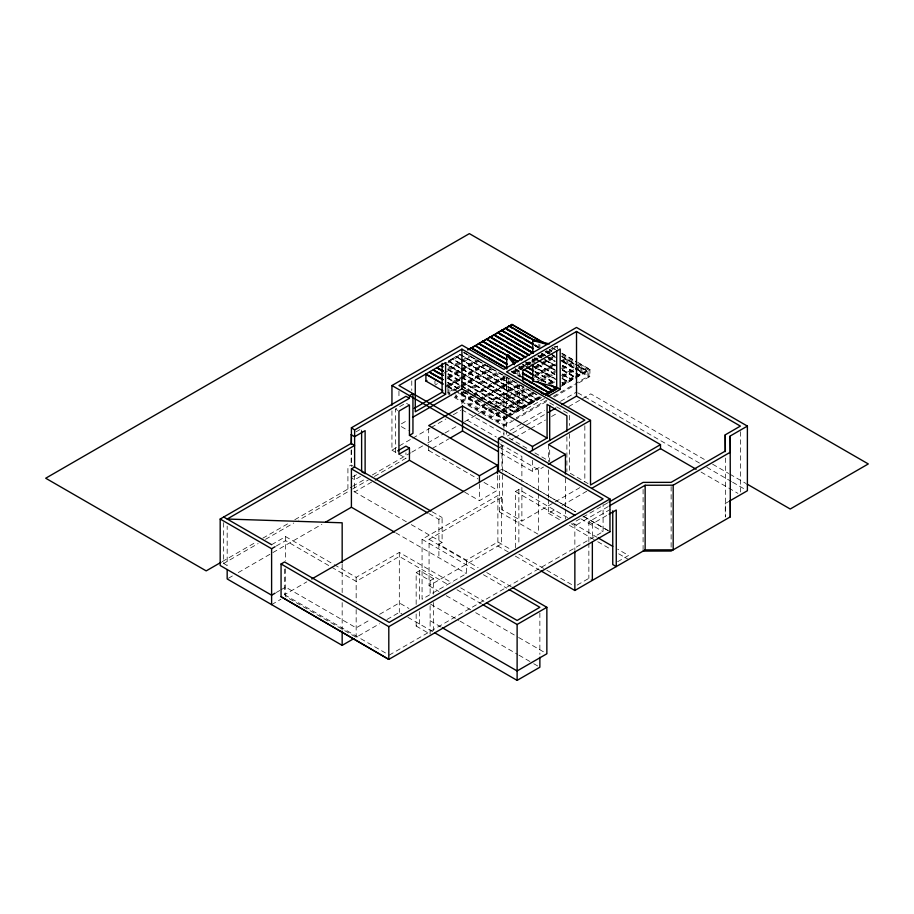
<?xml version="1.0" encoding="UTF-8"?>
<svg xmlns="http://www.w3.org/2000/svg" width="914" height="914" viewBox="0 0 914 914"><rect width="100%" height="100%" fill="white"/><g stroke="black" fill="none" stroke-linecap="round" stroke-linejoin="round"><path stroke-width="0.69" stroke-dasharray="4.57 3.43" d="M517.872 375.883L517.872 368.925L557.391 346.109L554.729 345.389M448.66 361.201L526.658 406.227L448.374 361.03L444.867 363.052L460.713 372.192M448.66 360.859L452.167 358.836L530.451 404.045L452.453 359.008M452.453 358.676L455.96 356.643L533.959 402.011L455.96 356.643M459.902 358.928L456.246 356.826L459.742 354.461L538.026 399.669L461.25 354.998L465.009 352.941M460.279 354.483L444.867 363.384L522.865 408.421M447.711 362.915L460.062 355.786M447.929 368.353L460.279 361.224M461.513 360.504L470.162 355.523M447.517 369.942L460.062 362.527M461.102 362.093L471.178 356.106M443.598 373.38L472.001 356.974M447.517 376.671L459.868 369.542M461.102 368.822L477.154 359.556M434.95 385.102L437.429 383.674M447.3 377.973L478.182 360.15M448.34 377.539L460.69 370.41M461.924 369.702L477.976 360.424M355.946 431.888L361.624 428.62L361.624 431.397M395.442 452.19L395.442 409.095L405.942 403.028L409.438 405.051M448.123 378.842L460.473 371.712M461.707 371.004L479.005 361.019M445.872 385.697L460.69 377.151M461.924 376.431L482.923 364.309M445.655 386.999L460.473 378.453M461.707 377.733L485.174 364.183M460.279 378.727L447.929 385.857L447.929 392.597L460.279 385.468M461.513 378.019L484.98 364.469M460.062 380.03L448.957 386.451L448.957 393.18L460.062 386.771M461.296 379.321L485.997 365.063M461.513 384.748L491.149 367.634M461.296 386.051L490.944 368.936M459.868 387.045L454.932 389.901L454.932 393.945M461.102 386.336L490.738 369.222M463.364 386.211L493 369.096M401.417 423.822L407.587 420.257M463.569 391.638L454.932 396.63L504.939 425.501L504.939 418.772L459.845 392.734M464.803 390.929L498.153 371.678M464.598 392.232L455.949 397.224L455.949 394.528M465.626 391.798L499.17 372.272M465.42 393.1L462.952 394.528L462.952 401.269L471.59 396.276M466.654 392.392L498.758 373.849M461.924 400.675L469.339 396.39M474.275 393.546L505.145 375.723M511.326 372.158L545.898 352.187M353.455 466.334L351.125 464.986L347.914 466.837L347.914 491.743L298.718 520.157M472.824 395.556L504.939 377.025M512.343 372.741L546.926 352.781L546.926 350.085M471.396 396.55L468.928 397.978L468.928 404.719L477.565 399.726M472.629 395.842L504.734 377.299M513.382 372.318L552.901 349.502M472.412 397.144L469.945 398.573L469.945 405.302L477.359 401.029M473.646 396.436L506.996 377.185M513.165 373.62L553.918 350.085L551.131 348.474M478.799 399.007L510.915 380.475M518.318 376.191L520.797 374.774M534.382 366.925L552.901 356.232L553.918 356.826L534.164 368.228M391.946 410.82L391.946 450.168L411.586 438.823M412.82 438.114L430.003 428.198M431.237 427.489L445.963 418.978M453.333 414.728L460.702 410.477M478.593 400.309L513.165 380.35M482.101 398.458L512.971 380.635M535.204 367.794L554.958 356.391M479.416 401.189L476.948 402.606L476.948 409.346L485.585 404.354M480.65 400.469L512.754 381.938M534.987 369.096L554.741 357.694M352.553 476.948L357.088 474.332M484.569 403.76L475.92 408.752L475.92 402.023M485.802 403.051L519.141 383.8M535.204 374.534L554.958 363.121M360.459 476.434L354.621 479.793L351.125 477.771M486.819 403.645L518.935 385.102M534.987 375.837L554.741 364.423M485.391 404.639L482.923 406.056L482.923 412.797L491.561 407.804M486.625 403.919L519.975 384.668M555.781 363.989L534.793 376.111L545.727 382.555M561.961 360.424L566.897 357.58L566.897 364.309L561.961 367.165M490.121 403.085L520.991 385.262M534.576 377.413L555.563 365.292M561.744 361.727L567.914 358.162L567.914 364.903M222.182 561.642L255.429 542.459M262.809 538.186L288.664 523.265M294.822 519.712L351.456 487.013M352.69 486.305L365.006 479.187M372.386 474.926L410.557 452.887M411.78 452.179L422.862 445.781M427.786 442.936L443.793 433.704M445.027 432.985L457.343 425.878M464.723 421.617L489.253 407.45M494.166 404.628L523.585 387.639M537.066 379.847L551.782 371.358M492.806 407.096L524.91 388.553M538.495 380.715L555.781 370.73M223.679 522.648L223.679 563.481L258.125 543.59M265.506 539.329L293.794 523.002M352.633 489.024L368.376 479.93M374.443 476.434L405.942 458.245L405.942 452.864M492.383 408.672L483.94 413.379L483.94 406.65M493.629 407.964L527.161 388.427M540.551 380.864L555.563 372.032M561.55 368.753L573.901 361.613L573.901 368.353L561.55 375.483M493.411 409.266L490.944 410.694L490.944 417.424L499.581 412.431M498.347 406.41L527.984 389.295M541.568 381.458L555.152 373.62M562.567 369.336L574.917 362.207M371.678 482.066L354.621 491.915L351.41 489.733M428.689 446.352L428.689 450.499L431.1 449.105M432.311 448.408L449.22 438.651M533.148 391.877L489.915 416.83L489.915 410.1M547.966 383.32L555.369 379.047M500.815 411.723L534.164 392.472M548.983 383.914L555.152 380.35M562.567 376.065L574.917 368.936M499.387 412.717L496.919 414.145L496.919 420.874L505.556 415.881M504.322 409.86L533.97 392.757M548.788 384.2L554.958 380.635M562.373 376.351L574.723 369.222M575.957 368.513L580.893 365.657L580.893 372.386L575.957 375.243M271.607 544.687L285.602 536.609L333.05 563.995M500.404 413.299L497.936 414.728L497.936 421.468L505.351 417.184M501.637 412.591L534.987 393.34M551.039 384.074L554.741 381.938M562.156 377.653L574.506 370.524M575.74 369.816L581.91 366.251L581.91 372.981L575.74 376.545M276.268 546.035L285.602 540.642L356.163 581.384L399.315 556.466L448.408 584.811M506.802 415.173L538.906 396.63M562.373 383.092L574.723 375.962M539.831 397.11L517.872 409.323L506.722 395.511L506.722 377.402M506.584 416.476L539.923 397.224M562.156 384.394L574.506 377.254M503.911 418.178L506.39 416.761M507.624 416.041L540.962 396.79M561.961 384.668L574.312 377.539M575.546 376.831L587.896 369.702L587.896 376.431L575.546 383.56M228.409 578.254L233.321 575.42M238.246 572.575L321.888 524.282M507.419 417.001L503.911 419.023L456.383 391.58M461.524 385.799L511.497 414.648L515.005 412.957L461.376 381.995M461.661 381.504L515.29 412.454L518.798 410.774L461.513 377.699M461.798 377.196L519.072 410.272L522.58 408.581L461.65 373.403M526.658 405.896L530.166 403.874L461.913 364.8M530.451 403.702L533.959 401.68M461.113 359.293L534.244 401.52L537.74 399.829L459.742 354.461M538.026 399.327L541.534 397.304M561.939 385.525L564.281 384.177L561.847 383.103M562.133 382.6L564.566 384.006L568.074 381.983L561.973 378.807M562.259 378.305L568.359 381.824L571.867 380.133L562.11 374.5M562.396 373.997L572.141 379.63L574.483 378.282M575.934 377.448L579.442 375.414L575.786 373.643M576.071 373.141L579.727 375.254L583.235 373.563L575.923 369.347M576.208 368.845L583.52 373.061L587.028 371.381L576.06 365.04M561.71 356.106L587.314 370.878L589.93 369.359L589.93 376.431L575.329 384.863M507.419 417.332L503.911 419.355L458.817 393.328M508.641 416.635L541.979 397.384M560.773 386.531L574.483 378.613M575.329 378.133L589.93 369.702L575.306 361.259M544.538 398.435L522.865 410.946L522.865 385.868M503.911 424.919L511.326 420.634M516.261 417.789L547.143 399.966M553.313 396.39L574.312 384.28M513.577 420.509L503.911 426.095L452.727 396.539M514.811 419.8L546.926 401.269M554.33 396.984L574.095 385.582M510.069 430.46L522.374 423.353M523.608 422.634L544.527 410.557M560.522 401.326L576.517 392.083M511.452 433.693L506.539 436.526L506.539 430.905M512.674 432.985L544.595 414.556M511.075 439.874L513.519 438.457M514.753 437.749L529.469 429.249M530.691 428.54L545.407 420.052M551.53 416.51L557.666 412.968M568.691 406.604L590.764 393.865L706.499 460.679M500.392 446.558L502.563 445.301L502.563 509.955L521.883 521.106L553.975 502.574M276.268 592.501L279.775 590.478M280.941 589.804L285.602 587.108L356.163 627.849L370.958 619.304M284.562 569.079L284.562 594.706L306.818 581.852M498.45 471.224L501.957 469.19L575.706 511.76M271.607 604.622L280.941 599.23M429.032 513.668L438.891 519.358L442.102 517.507L442.102 542.425L438.891 544.276L466.414 560.156L497.879 541.991L510.709 549.405M464.689 492.166L479.427 500.666L497.502 490.235L497.502 473.623M500.575 452.956L532.485 471.384L540.997 466.471M499.318 447.175L538.609 469.865L543.487 467.043M334.261 564.703L356.163 577.34L399.315 552.433L452.087 582.892M466.414 560.156L466.414 573.626L422.062 599.23L422.062 539.294L497.879 495.525L501.375 497.547L501.375 544.013L429.066 585.76L429.066 539.294L501.375 497.547M515.37 547.703L515.37 491.492L518.866 489.47L567.548 517.575M499.318 475.28L499.318 511.829L502.563 509.955M416.156 604.371L416.156 572.632L419.652 570.61L433.613 578.665L433.613 594.134M555.209 501.866L579.899 487.608M416.156 572.632L430.117 580.687L433.613 578.665M548.526 499.284L548.526 513.302L557.14 508.321M562.064 505.488L586.674 491.275M379.596 614.322L399.315 602.932L408.946 608.484M285.602 568.805L285.602 596.534L356.163 637.275L379.596 623.748M386.988 619.475L399.315 612.357L401.772 613.774M607.753 502.803L574.86 521.791L574.86 549.897M608.153 506.607L574.86 525.836L571.216 523.733M588.856 541.591L588.856 521.791L610.369 509.372M588.856 521.791L592.352 523.813L607.89 514.833M416.156 613.991L416.156 626.033L419.652 624.022L419.652 611.363M389.215 655.121L603.091 531.64L603.091 504.585M577.191 585.086L588.856 578.356L592.352 580.379M617.613 561.744L628.535 555.449L617.613 549.143M728.732 501.512L725.225 503.534L725.339 517.027L725.362 458.04M506.722 395.511L508.218 395.111L519.369 408.924L519.369 385.24M554.033 346.257L556.695 346.966M552.147 347.548L555.803 349.662M561.904 353.181L576.528 361.624M577.751 362.321L589.93 369.359M552.147 347.891L554.592 349.297M561.904 353.512L574.095 360.55M562.099 354.803L576.723 363.246M577.945 363.955L588.913 370.284L588.913 377.025L577.945 370.684M549.531 349.399L551.965 350.805M561.71 356.437L587.314 370.878M549.245 349.571L551.679 350.976M562.647 357.305L574.837 364.343M535.09 344.772L537.523 346.178M546.058 351.102L549.714 353.215M550.936 353.912L555.803 356.734M561.904 360.253L574.095 367.279M575.306 367.988L589.93 376.431M534.77 344.921L538.426 347.034M545.738 351.25L549.394 353.364M550.616 354.072L555.484 356.883M561.584 360.402L574.986 368.136M534.484 345.081L538.426 347.366M545.738 351.593L548.172 352.998M552.764 355.637L555.484 357.214M561.584 360.733L583.52 373.061M534.484 345.423L538.14 347.537M545.452 351.753L547.886 353.158M552.764 355.98L555.198 357.385M562.51 361.601L574.7 368.639M535.284 346.063L537.729 347.469M545.041 351.696L548.697 353.798M562.099 361.544L576.723 369.987M541.945 353.444L545.601 355.557M546.823 356.254L555.358 361.179M562.67 365.406L574.849 372.444M541.659 353.604L555.358 361.521M562.384 365.566L579.727 375.254M541.659 353.947L545.315 356.049M546.538 356.757L555.072 361.681M562.384 365.908L574.563 372.935M538.152 355.626L541.808 357.74M543.03 358.448L555.221 365.486M562.533 369.702L574.723 376.739M537.866 355.797L543.967 359.316M545.178 360.013L554.935 365.646M562.247 369.862L574.438 376.899M538.152 355.969L540.597 357.374M545.464 360.185L555.221 365.817M562.533 370.044L574.723 377.071M537.866 356.129L540.311 357.534M545.178 360.356L554.935 365.977M562.247 370.204L574.438 377.242M534.37 357.82L538.026 359.933M539.237 360.63L555.084 369.782M534.37 358.151L540.174 361.498M541.396 362.207L555.084 370.113M562.11 374.169L572.141 379.63M537.74 360.424L554.798 370.284M712.657 464.232L728.664 473.475M729.898 474.183L745.904 483.426M537.889 364.229L554.947 374.077M531.514 360.87L536.381 363.692M537.603 364.389L554.947 374.42M561.973 378.465L568.359 381.824M537.603 364.732L554.661 374.58M526.784 362.195L530.44 364.309M531.662 365.006L554.809 378.373M525.561 361.83L530.44 364.64M531.662 365.349L555.746 379.241M561.847 382.76L564.566 384.006M525.276 361.99L530.154 364.812M535.033 367.622L555.746 379.584M577.751 392.803L699.45 463.055M706.819 467.317L731.406 481.518M732.64 482.226L744.933 489.321M522.991 364.389L525.436 365.794M535.181 371.415L554.684 382.68M522.705 364.549L525.436 366.126M534.896 371.587L555.609 383.549M522.705 364.88L525.15 366.297M534.896 371.918L555.609 383.88M519.198 366.571L521.643 367.976M535.044 375.723L549.668 384.166M518.923 366.731L522.58 368.845M534.759 375.883L546.949 382.92M701.061 472.07L737.929 493.366M518.923 367.074L522.58 369.187M522.865 370.536L519.369 368.525L519.369 376.876M515.416 368.765L521.506 372.284M515.13 368.925L521.506 372.615M515.13 369.267L521.22 372.775M512.845 371.655L521.368 376.579M511.337 371.118L521.368 376.911M511.337 371.45L521.083 377.082M463.821 352.107L466.254 353.512M486.979 365.474L491.858 368.285M464.758 352.975L536.941 394.665M463.535 352.61L540.323 396.939M549.691 402.857L569.525 414.305L569.525 425.467M456.246 356.483L459.902 358.596M461.113 359.636L534.244 401.52M460.702 364.103L452.167 358.836M460.565 368.399L448.374 361.03M461.776 369.096L526.373 406.399L522.865 408.078L461.936 372.901M445.804 364.252L460.428 372.695M448.386 369.462L460.576 376.499M448.111 369.622L519.072 410.272M448.111 369.964L460.29 376.991M448.26 373.757L460.439 380.795M447.974 373.917L515.29 412.454M447.974 374.26L460.153 381.298M448.123 378.053L460.313 385.091M447.837 378.225L511.497 414.648M447.837 378.556L460.028 385.594M461.239 386.302L464.895 388.404M472.207 392.632L483.186 398.961M488.053 401.783L508.778 413.745M447.986 382.36L458.954 388.69M447.7 382.52L457.743 388.324M463.832 391.843L468.711 394.654M494.017 409.255L496.451 410.672M447.7 382.863L457.457 388.484M463.547 392.003L487.916 406.079M492.795 408.889L497.673 411.711M447.654 385.697L458.622 392.037M447.849 386.656L455.161 390.884M447.849 386.988L453.95 390.507M447.654 392.437L450.088 393.843M447.849 393.728L451.505 395.842M461.924 409.769L503.911 434.001M509.007 437.955L528.738 449.345M534.896 452.91L549.691 461.444L549.691 447.494M588.045 483.586L569.525 472.892L569.525 433.842M467.191 420.2L496.428 437.075M500.072 443.907L521.883 456.463L521.883 481.758M584.309 516.73L610.118 531.628M395.442 409.095L397.773 410.432M580.938 518.844L603.091 531.64M572.724 523.219L596.991 537.238M515.37 491.492L562.716 518.821M401.28 426.598L408.272 430.643M548.526 513.302L560.83 520.409M569.456 525.379L596.534 541.008M597.756 541.716L611.295 549.543M618.687 553.804L628.535 559.482M428.689 450.499L477.839 478.879M483.986 482.432L497.502 490.235M499.318 511.829L538.609 534.507M391.946 450.168L397.773 453.538M398.95 454.212L405.942 458.245M518.866 554.113L545.647 569.571M546.858 570.279L573.638 585.737M508.378 552.09L497.879 546.035L497.879 495.525M515.37 556.135L539.648 570.153M432.242 511.817L442.102 517.507M406.364 521.791L354.621 491.915L354.621 472.687M411.3 524.636L442.102 542.425M429.066 539.294L478.148 567.64M486.739 572.598L511.28 586.765M422.062 539.294L474.834 569.765M483.415 574.723L506.733 588.182M395.773 532.839L466.414 573.626M460.679 587.851L483.986 601.309M456.989 589.77L481.541 603.937M429.066 585.76L438.88 591.427M446.238 595.677L470.779 609.855M475.691 612.688L517.415 636.772M518.638 637.481L546.858 653.773M430.654 604.188L458.874 620.48M460.108 621.189L517.781 654.493M519.003 655.201L532.508 662.993M533.73 663.701L539.866 667.243M430.117 620.709L441.142 627.084M407.907 617.316L433.613 632.077M416.156 626.033L430.117 634.099L430.117 605.536M284.562 594.706L386.759 653.704M223.679 563.481L227.175 565.503L227.175 526.076M575.603 511.817L501.957 469.19L501.957 442.136M582.961 516.079L609.969 531.72M740.386 431.705L740.386 491.972M671.127 486.556L671.127 548.229M643.09 489.401L643.09 549.68M592.352 523.813L592.352 539.363M588.856 543.007L588.856 578.356M584.834 425.741L584.834 481.952M566.897 436.743L566.897 471.624M565.435 478.262L565.435 507.773M565.435 509.178L565.435 519.026M557.391 346.109L557.391 348.897M548.526 444.615L548.526 461.433M548.526 469.842L548.526 497.879M539.923 344.704L539.923 348.737M539.866 613.02L539.866 654.401M538.906 344.11L538.906 348.154M538.609 469.865L538.609 492.349M538.609 493.754L538.609 533.102M533.468 359.179L533.468 361.955M532.771 358.642L532.771 362.824M532.485 460.302L532.485 471.384M521.883 487.379L521.883 521.106M518.866 489.47L518.866 544.276M517.872 384.246L517.872 409.323M508.218 378.396L508.218 395.111M506.539 377.505L506.539 412.637M506.539 414.042L506.539 429.5M503.911 376.385L503.911 414.328M503.911 415.733L503.911 435.281M479.427 484.066L479.427 500.666M461.924 391.5L461.924 404.148M438.891 519.358L438.891 557.746M434.95 381.058L434.95 383.754M433.613 602.566L433.613 630.671M430.117 580.687L430.117 595.871M428.689 428.358L428.689 444.969M419.652 570.61L419.652 601.526M411.768 380.864L411.768 390.495M399.315 552.433L399.315 612.357M398.95 391.203L398.95 398.287M356.163 577.34L356.163 601.606M356.163 609.547L356.163 637.275M351.41 449.802L351.41 466.483M351.125 450.168L351.125 464.986M342.167 564.132L342.167 592.626M342.167 602.6L342.167 629.677M285.602 536.609L285.602 560.865"/><path stroke-width="1.37" d="M532.771 353.067L532.771 340.534L533.468 339.665L549.417 343.961M522.865 381.686L522.865 370.536L560.191 348.988L560.191 389.398L556.695 387.376L532.771 380.932L533.468 380.075M391.946 405.199L391.946 385.525L461.924 345.115L503.911 369.359L576.517 327.441L747.389 426.095L747.389 490.738L729.898 500.838M529.286 452.179L584.834 420.12L461.924 349.159L398.95 385.525L498.85 443.199M467.614 349.913L471.121 347.891L506.459 368.296M471.407 348.063L474.914 345.709L506.882 364.172M475.189 345.88L478.696 343.515L506.733 359.705M478.982 343.687L482.489 341.333L517.838 361.738M482.775 341.505L486.282 339.14L521.905 359.716M486.568 339.311L490.075 336.946L525.699 357.534M490.361 337.129L493.857 334.764L529.206 355.169M494.143 334.935L497.65 332.57L532.999 352.975M502.814 335.564L497.936 332.41L501.443 330.388L533.136 348.68M501.729 330.56L505.236 328.195L533.262 344.384M505.522 328.366L509.029 326.012L534.621 340.785M509.315 326.184L511.931 324.333L544.835 343.333M468.779 349.582L511.931 324.664L543.624 342.956M442.982 383.846L425.913 373.986L425.913 381.058L426.941 380.475M351.41 444.238L351.41 427.775L405.942 396.299L409.438 398.321L409.438 395.625L412.945 393.603L412.945 433.327L409.438 435.35L409.438 405.051L398.95 411.106L398.95 454.212L409.438 448.146L409.438 460.268L463.467 491.458M431.008 511.109L354.621 466.997L354.621 429.968L409.438 398.321M275.103 593.175L271.607 595.185L220.183 565.503L220.183 519.038L351.125 443.439L351.41 434.516M414.202 408.364L442.102 392.255L445.598 394.277L445.598 362.63L415.276 380.133L415.276 411.78L445.598 394.277M412.534 417.412L461.924 388.884L547.075 438.046L547.075 404.376L566.897 415.824L566.897 431.168M725.225 451.665L725.225 434.847L740.386 426.095L576.517 331.485L506.539 371.884L590.513 420.371L590.513 485.014L660.502 444.615L660.502 448.648L591.598 488.43M394.54 532.131L351.41 507.236L351.41 468.859L354.621 466.997M547.075 438.046L532.485 446.466L462.507 406.056L428.689 425.593L497.502 465.317L497.502 473.623M397.773 450.842L405.942 446.123L409.438 448.146M220.96 562.361L206.187 570.884L45.7 478.228L469.373 233.63L868.3 463.946L790.233 509.018L747.138 484.134M375.334 479.964L409.438 460.268M450.431 437.955L462.507 430.974L498.119 451.527M220.183 519.038L271.607 548.731L275.103 546.709M544.653 394.322L556.695 387.376L556.695 351.147M325.578 522.157L351.41 507.236M522.591 377.276L549.405 392.757L552.913 391.078L544.378 386.154M556.695 388.884L553.198 390.906M558.043 388.107L545.612 395.282L549.12 393.26M548.149 396.345L560.191 389.398M610.118 531.628L388.804 659.394L281.066 596.716L281.066 563.972L284.562 561.961L389.215 622.377L603.091 498.895L498.45 438.48L498.45 471.224L311.765 578.996M498.45 438.48L501.957 436.446L609.969 498.975L609.969 531.72M548.286 412.431L555.643 408.181M561.79 404.639L576.517 396.128L660.502 444.615M409.438 435.35L479.427 475.76L497.502 465.317M281.066 596.716L388.804 659.394L388.804 626.65L281.066 563.972M590.513 420.371L548.526 444.615L565.435 454.372L565.435 474.046M548.366 464.232L565.435 454.372M227.175 569.536L227.175 578.962L342.167 645.353L353.832 638.623M388.804 626.65L609.969 498.975M608.975 502.094L643.09 482.398L671.127 482.352L725.362 451.036L725.225 434.847M643.09 551.085L671.127 551.039L730.32 516.856L730.183 436.024L747.389 426.095M609.387 505.899L645.147 485.254L673.184 485.197L730.32 452.213L730.183 436.024M609.09 514.148L616.264 510.012L616.264 566.577L612.757 564.555L612.757 510.812M540.86 570.85L574.86 590.478L645.147 549.897L673.184 549.851L673.184 485.197M482.763 604.645L517.118 624.479L546.858 607.307L546.858 653.773L517.118 670.945L442.376 627.792M434.904 632.911L517.118 680.37L539.866 667.243L539.866 657.257M506.722 369.05L506.722 355.112L508.218 354.712L515.085 363.212M532.771 340.534L547.395 344.464M509.315 325.841L534.907 340.625M512.685 328.457L509.029 326.012M516.341 330.571L529.743 338.306M505.522 328.035L533.548 344.212M506.447 329.234L521.083 337.677M524.739 339.791L532.051 344.018M501.729 330.217L533.41 348.52M505.099 332.833L501.443 330.388M508.755 334.947L512.411 337.06M514.845 338.466L529.469 346.909M497.936 332.41L533.285 352.815M506.47 337.677L521.094 346.12M523.528 347.526L533.285 353.147M500.095 334.318L502.529 335.724M506.185 337.837L508.618 339.243M511.063 340.648L520.809 346.28M523.242 347.686L532.999 353.318M494.143 334.604L529.492 355.009M495.08 335.804L504.836 341.436M507.27 342.841L510.926 344.955M514.582 347.057L527.984 354.803M490.361 336.786L525.699 357.191M496.165 340.808L490.075 336.946M498.598 342.213L502.254 344.327M504.699 345.732L519.323 354.175M521.757 355.58L525.413 357.694M486.568 338.98L521.905 359.385M531.377 365.177L533.81 366.583M489.938 341.585L498.473 346.509M500.906 347.926L503.34 349.331M506.996 351.433L510.652 353.547M513.097 354.952L521.62 359.876M482.775 341.162L518.124 361.567M527.869 367.2L532.748 370.01M526.361 366.663L533.673 370.878M494.68 348.702L482.489 341.333M497.113 350.108L500.769 352.221M510.526 357.854L516.616 361.361M527.584 367.702L531.24 369.816M478.982 343.356L507.019 359.533M524.076 369.382L533.833 375.014M553.324 386.279L555.769 387.685M523.791 369.553L533.833 375.357M550.605 385.034L556.695 388.553M660.502 448.648L696.137 469.236M479.919 344.555L486.008 348.074M488.453 349.479L503.077 357.922M529.892 373.403L533.548 375.517M553.039 386.771L555.484 388.187M475.189 345.538L506.882 363.841M522.728 372.981L533.696 379.31M537.352 381.424L551.976 389.867M522.442 373.152L533.696 379.653M537.066 381.595L552.913 390.735M479.781 348.851L493.194 356.597M496.85 358.711L500.506 360.813M502.94 362.23L506.596 364.332M522.442 373.483L533.41 379.813M471.407 347.731L506.744 368.136M522.305 377.448L548.183 392.392M484.523 355.969L471.121 347.891M488.179 358.082L496.713 363.007M499.147 364.412L501.592 365.817M522.305 377.779L525.961 379.893M528.395 381.298L532.051 383.412M535.707 385.525L544.241 390.449M523.676 382.281L544.39 394.242M530.703 386.668L533.136 388.073M541.671 393.009L544.104 394.414M443.233 366.811L440.788 365.737M443.381 370.947L437.292 367.759M443.096 371.107L437.006 367.931M438.217 368.628L441.873 370.741M443.244 375.243L433.499 369.953M442.959 375.403L433.213 370.113M435.647 371.518L439.303 373.632M443.107 379.538L429.706 372.135M442.833 379.71L429.42 372.306M430.643 373.003L435.521 375.825M437.955 377.231L440.388 378.636M425.913 374.329L442.982 384.177M425.913 381.058L442.982 390.918M391.946 385.525L499.033 447.346M498.45 471.224L574.78 515.29M598.202 537.935L612.757 546.344M351.125 434.676L354.621 436.698L365.12 430.643L365.12 473.738M351.125 443.439L354.621 445.449L227.175 519.038L342.167 522.797L342.167 562.704M363.955 473.064L361.624 471.715L361.624 431.397M351.41 468.859L427.798 512.96M512.503 587.474L546.858 607.307M509.189 589.599L539.866 607.307L517.118 620.446L486.442 602.726M223.679 517.016L271.607 544.687M351.41 427.775L354.621 429.968M506.722 355.112L514.445 364.675M730.183 500.666L730.32 516.856M645.147 485.254L645.147 549.897M592.352 542.196L592.352 580.379M576.517 331.485L576.517 396.128M574.86 551.131L574.86 590.478M549.691 405.656L549.691 440.525M532.771 364.218L532.771 380.932M532.485 446.466L532.485 450.613M517.118 624.479L517.118 680.37M479.427 475.76L479.427 482.672M462.507 406.056L462.507 430.974M461.924 349.159L461.924 388.884M442.102 363.361L442.102 392.255M342.167 631.106L342.167 645.353M271.607 548.731L271.607 604.622"/></g></svg>
